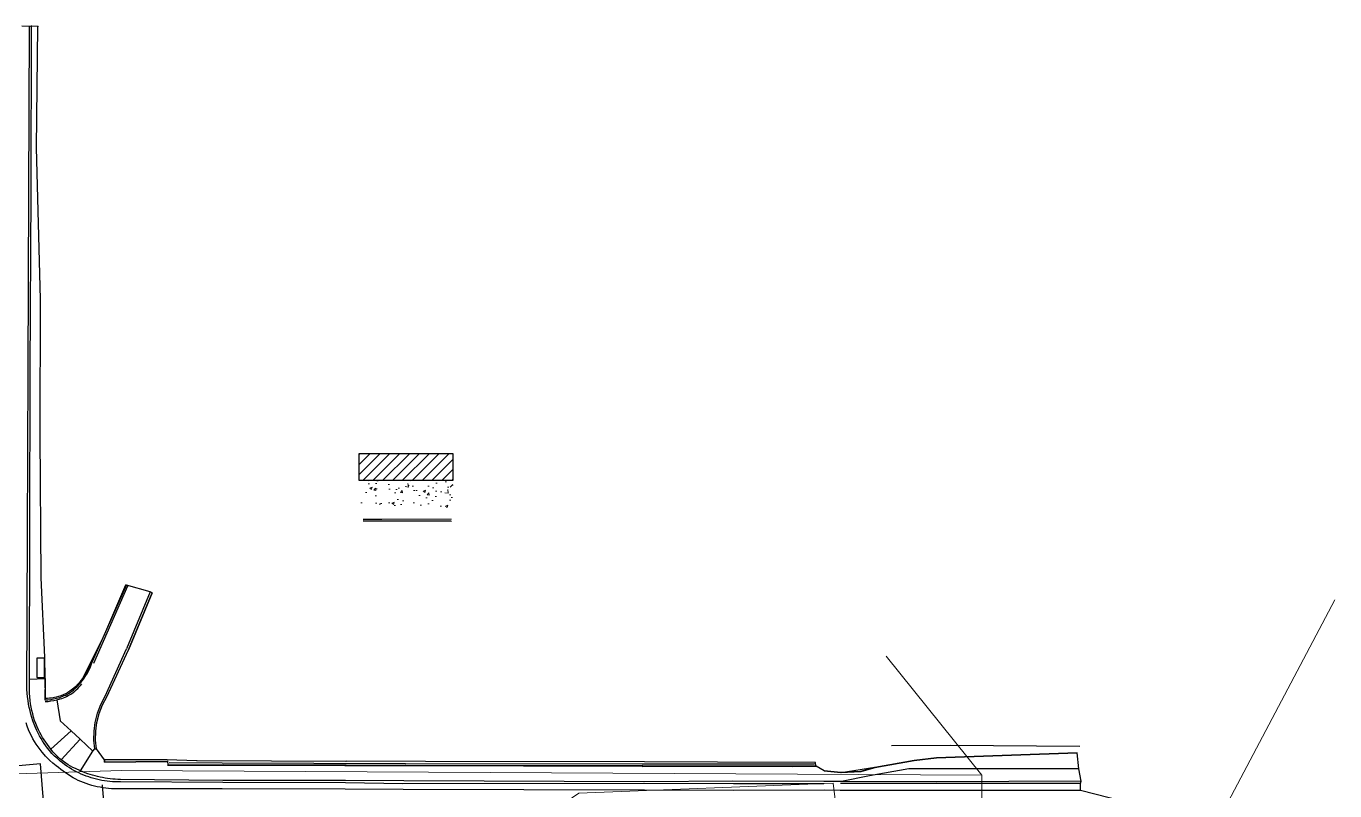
# Model space of a CAD drawing. Header units: feet. Extents: x 6436041 to 6436882, y 1883629 to 1884290.
# Drawn here: x 6436530.2 to 6436881.8, y 1884041 to 1884246.6 of the extents above; entities that cross this region are included whole.
import ezdxf
from ezdxf.lldxf.tags import DXFTag

# ---------------------------------------------------------------- set-up
doc = ezdxf.new("R2010")
doc.units = ezdxf.units.FT
doc.header["$MEASUREMENT"] = 0
doc.linetypes.add('DASHED2', pattern=[0.375, 0.25, -0.125])
for name, color, linetype, lineweight in [('V-DETL-PATT-BLDG-', 253, 'Continuous', 13), ('VF-BLDG-LINE-', 253, 'Continuous', 25), ('VF-ELEC-OVHD-LINE-', 253, 'OVERHEADELECTRIC', 15), ('VF-FENC-LINE-', 253, 'FENCE', 25), ('VF-ROAD-STRP-WHIT-LINE-', 253, 'Continuous', 25), ('VF-SSWR-GEOP-LINE-QLB-', 253, 'SEWER', 15), ('VF-STRM-GEOP-LINE-QLB-', 253, 'STORMDRAIN', 15), ('VF-TOPO-CONC-EDGE-LINE-', 253, 'Continuous', 25), ('VF-TOPO-CONC-GTFL-LINE-', 253, 'Continuous', 25), ('VF-TOPO-CONC-LIPG-LINE-', 253, 'Continuous', 25), ('VF-TOPO-CONC-SWLK-LINE-', 253, 'Continuous', 25), ('VF-TOPO-CONC-TBCB-LINE-', 253, 'Continuous', 25), ('VF-TOPO-CONC-TBWK-LINE-', 253, 'Continuous', 35), ('VF-TOPO-CONC-TFCB-LINE-', 253, 'Continuous', 25), ('VF-TOPO-CONC-WALL-LINE-', 253, 'Continuous', 9), ('VF-TOPO-SLPE-LINE-', 253, 'Continuous', 25)]:
    doc.layers.add(name, color=color, linetype=linetype, lineweight=lineweight)
doc.layers.add('VF-TINN-DSRF-BNDY-', color=253, linetype='Continuous', lineweight=25, plot=False)
doc.styles.get("Standard").update_dxf_attribs({"font": 'arial.ttf'})
tags = doc.linetypes.add('FENCE', pattern='A,0.5,-0.03,["X",Standard,S=0.08,R=0,X=0,Y=-0.04],-0.08,0.5', length=1.11).pattern_tags.tags
tags[6] = DXFTag(74, 10)
tags = doc.linetypes.add('OVERHEADELECTRIC', pattern='A,1,-0.03,["OE",Standard,S=0.08,R=0,X=0,Y=-0.04],-0.16,1', length=2.19).pattern_tags.tags
tags[6] = DXFTag(74, 10)
tags = doc.linetypes.add('SEWER', pattern='A,1,-0.03,["SS",Standard,S=0.08,R=0,X=0,Y=-0.04],-0.16,1', length=2.19).pattern_tags.tags
tags[6] = DXFTag(74, 10)
tags = doc.linetypes.add('STORMDRAIN', pattern='A,1,-0.03,["SD",Standard,S=0.08,R=0,X=0,Y=-0.04],-0.16,1', length=2.19).pattern_tags.tags
tags[6] = DXFTag(74, 10)

msp = doc.modelspace()

# ---------------------------------------------------------------- hatches: boundary and pattern name
at = {"layer": 'V-DETL-PATT-BLDG-'}
h = msp.add_hatch(dxfattribs=at)
h.set_pattern_fill('ANSI31', color=256, scale=15)
h.set_pattern_definition([(45, (43.2685, 22.4658), (-1.3258252147, 1.3258252147), [])])
h.paths.add_polyline_path([(6436619.67, 1884131.63), (6436644.87, 1884131.63), (6436644.87, 1884124.43), (6436619.67, 1884124.43)])
h = msp.add_hatch(dxfattribs=at)
h.set_pattern_fill('AR-CONC', color=256)
h.set_pattern_definition([(50, (635.6045, 49.89), (7.172601826, -0.62752135), [0.75, -8.25]), (355, (635.6045, 49.89), (-1.387513336, 7.521921337), [0.6, -6.6]), (100.45144446, (636.202, 49.838), (5.785088467, 6.89439991), [0.63740192, -7.01142112]), (46.1842, (635.6045, 51.89), (10.672413307, -1.655192808), [1.125, -12.375]), (96.63563549, (636.494, 51.752), (9.346619457, 9.741186008), [0.95610342, -10.5171376]), (351.18416399, (635.604, 51.89), (9.34661945, 9.741186003), [0.9, -9.90000001]), (21, (636.6045, 51.39), (5.969070521, -4.0261889067), [0.75, -8.25]), (326, (636.6045, 51.39), (2.433153319, 7.2515004505), [0.6, -6.6]), (71.45144474, (637.102, 51.055), (8.402223767, 3.225311528), [0.6374019, -7.01142112]), (37.5, (635.6045, 49.8902), (0.1215985532, 3.3289385383), [0, -6.52, 0, -6.7, 0, -6.625]), (7.5, (635.6045, 49.8902), (2.6306953744, 3.9441171188), [0, -3.82, 0, -6.37, 0, -2.525]), (327.5, (633.3745, 49.8902), (5.3382243617, -0.2255487173), [0, -2.5, 0, -7.8, 0, -10.35]), (317.5, (632.3745, 49.89), (5.8318616934, 1.0010498233), [0, -3.25, 0, -5.18, 0, -7.35])])
h.paths.add_polyline_path([(6436644.87, 1884124.43), (6436619.67, 1884124.43), (6436619.67, 1884117.23), (6436644.87, 1884117.23)])

# ---------------------------------------------------------------- linework, layer by layer
at = {"layer": 'VF-BLDG-LINE-', "ltscale": 0.6, "flags": 128}
msp.add_lwpolyline([(6436619.67, 1884131.68), (6436644.87, 1884131.68), (6436644.87, 1884124.48), (6436619.67, 1884124.48)], close=True, dxfattribs=at)
at = {"layer": 'VF-BLDG-LINE-'}
msp.add_lwpolyline([(6436813.3, 1884052.99), (6436778.45, 1884053.19), (6436762.71, 1884053.18)], dxfattribs=at)
at = {"layer": 'VF-ELEC-OVHD-LINE-', "ltscale": 0.6}
msp.add_lwpolyline([(6436070.4, 1884045.94), (6436148.76, 1884046.12), (6436283.87, 1884043.6), (6436423.24, 1884042.33), (6436555.68, 1884046.5), (6436787.01, 1884045.29), (6436761.28, 1884077.2)], dxfattribs=at)
at = {"layer": 'VF-ELEC-OVHD-LINE-', "ltscale": 0.6, "elevation": 705.9}
msp.add_lwpolyline([(6436146.56, 1883913.86), (6436157.19, 1883868.15), (6436278.4, 1883867.48), (6436396.92, 1883866.88), (6436558.12, 1883866.06), (6436786.81, 1883865.28), (6436787.01, 1884045.29)], dxfattribs=at)
at = {"layer": 'VF-FENC-LINE-'}
for points in [[(6436695.68, 1884048.2), (6436632.15, 1884048.31), (6436582.89, 1884048.45), (6436568.65, 1884048.53)], [(6436742.06, 1884048.17), (6436716.04, 1884048.25), (6436695.68, 1884048.2)]]:
    msp.add_lwpolyline(points, dxfattribs=at)
at = {"layer": 'VF-ROAD-STRP-WHIT-LINE-'}
for points in [[(6436542.4, 1883945.25), (6436534, 1884048.27), (6436466.05, 1884042.11), (6436449.92, 1883981.4)], [(6436558.35, 1883945.48), (6436555.7, 1883978.51), (6436552.19, 1884023.28), (6436550.7, 1884042.63)]]:
    msp.add_lwpolyline(points, dxfattribs=at)
at = {"layer": 'VF-SSWR-GEOP-LINE-QLB-', "ltscale": 0.6}
msp.add_lwpolyline([(6436881.84, 1884092.4), (6436778.13, 1883895.87), (6436747.55, 1883837.36)], dxfattribs=at)
at = {"layer": 'VF-STRM-GEOP-LINE-QLB-', "ltscale": 0.6, "flags": 128}
msp.add_lwpolyline([(6436880.47, 1884002.99), (6436770.2, 1884004.02), (6436751.23, 1884009), (6436747.03, 1884043.08), (6436678.68, 1884040.41), (6436654.83, 1884024.13), (6436466.69, 1884024.13), (6436466.69, 1884081.12)], dxfattribs=at)
at = {"layer": 'VF-TINN-DSRF-BNDY-'}
msp.add_lwpolyline([(6436833.13, 1884036.14), (6436813.54, 1884041.12), (6436813.49, 1884042.99), (6436813.68, 1884043.63), (6436813.04, 1884046.94), (6436812.63, 1884051.23), (6436774.81, 1884049.91), (6436768.85, 1884049.2), (6436758.25, 1884047.28), (6436749.19, 1884045.92), (6436744.66, 1884046.38), (6436742.5, 1884047.64), (6436742.34, 1884047.74), (6436742.29, 1884048.67), (6436715.96, 1884048.77), (6436696.37, 1884048.82), (6436637.5, 1884048.96), (6436616.21, 1884049.05), (6436616.07, 1884048.97), (6436576.1, 1884049.09), (6436575.93, 1884049.09), (6436568.12, 1884049.33), (6436551.22, 1884049.37), (6436549.12, 1884052.36), (6436548.86, 1884054.7), (6436548.88, 1884057.05), (6436549.17, 1884059.39), (6436549.77, 1884061.81), (6436550.67, 1884064.14), (6436551.84, 1884066.34), (6436557.65, 1884078.95), (6436564.03, 1884094.26), (6436563.53, 1884094.5), (6436557.14, 1884096.36), (6436556.89, 1884096.34), (6436550.97, 1884082.5), (6436546, 1884072.49), (6436545.66, 1884071.88), (6436545.32, 1884071.27), (6436544.91, 1884070.7), (6436544.49, 1884070.14), (6436544.02, 1884069.62), (6436543.54, 1884069.1), (6436543.01, 1884068.65), (6436541.92, 1884067.83), (6436541.35, 1884067.46), (6436540.75, 1884067.15), (6436540.14, 1884066.84), (6436539.51, 1884066.61), (6436538.87, 1884066.37), (6436538.22, 1884066.2), (6436537.01, 1884065.98), (6436536.46, 1884065.93), (6436535.91, 1884065.87), (6436535.37, 1884065.83), (6436535.19, 1884076.98), (6436534.22, 1884098.29), (6436533.97, 1884136.64), (6436534, 1884173.16), (6436532.93, 1884213.82), (6436533.37, 1884246.49), (6436531.67, 1884246.51), (6436531.07, 1884246.45), (6436529.07, 1884246.55)], dxfattribs=at)
at = {"layer": 'VF-TOPO-CONC-EDGE-LINE-'}
for p, q in [((6436548.36, 1884075.36), (6436557.5, 1884096.12)), ((6436563.53, 1884094.5), (6436557.13, 1884079.19)), ((6436538.41, 1884065.51), (6436539.33, 1884059.89)), ((6436542.3, 1884057.19), (6436536.85, 1884052.24)), ((6436544.67, 1884054.93), (6436548.08, 1884051.69)), ((6436548.65, 1884052.32), (6436549.12, 1884052.36))]:
    msp.add_line(p, q, dxfattribs=at)
for points in [[(6436544.81, 1884046.39), (6436548.08, 1884051.69), (6436548.65, 1884052.32), (6436548.41, 1884054.69), (6436548.44, 1884057.07), (6436548.74, 1884059.43), (6436549.35, 1884061.89), (6436550.25, 1884064.26), (6436551.43, 1884066.51), (6436557.13, 1884079.19)], [(6436568.12, 1884049.33), (6436551.24, 1884049.24), (6436551.22, 1884049.37), (6436549.12, 1884052.36), (6436548.86, 1884054.7), (6436548.88, 1884057.05), (6436549.17, 1884059.39), (6436549.77, 1884061.81), (6436550.67, 1884064.14), (6436551.84, 1884066.34), (6436557.65, 1884078.95)], [(6436531.05, 1884071.07), (6436535.27, 1884071.25), (6436535.19, 1884065.46)], [(6436535.28, 1884065.03), (6436536.07, 1884065.09), (6436536.86, 1884065.19), (6436537.64, 1884065.33), (6436538.41, 1884065.51), (6436539.31, 1884065.76), (6436539.76, 1884065.9), (6436540.2, 1884066.06), (6436540.63, 1884066.23), (6436541.06, 1884066.41), (6436541.47, 1884066.62), (6436541.88, 1884066.85), (6436542.34, 1884067.14), (6436542.79, 1884067.46), (6436543.23, 1884067.81), (6436543.64, 1884068.17), (6436544.04, 1884068.56), (6436544.42, 1884068.96), (6436544.78, 1884069.38), (6436545.11, 1884069.82)], [(6436539.61, 1884049.35), (6436544.67, 1884054.93), (6436542.3, 1884057.19), (6436539.33, 1884059.89)], [(6436695.73, 1884047.58), (6436631.93, 1884047.73), (6436615.84, 1884047.75), (6436582.93, 1884047.85), (6436568.15, 1884047.82)]]:
    msp.add_lwpolyline(points, dxfattribs=at)
msp.add_lwpolyline([(6436535.11, 1884073.94), (6436535.12, 1884076.66), (6436533.07, 1884076.7), (6436533.1, 1884071.47), (6436535.11, 1884071.46)], close=True, dxfattribs=at)
at = {"layer": 'VF-TOPO-CONC-GTFL-LINE-'}
for points in [[(6436696.19, 1884042.97), (6436631.4, 1884042.95), (6436616.04, 1884043.16), (6436583, 1884043.26), (6436555.57, 1884043.44), (6436554.85, 1884043.43), (6436554.13, 1884043.45), (6436553.41, 1884043.49), (6436552.69, 1884043.55), (6436551.97, 1884043.63), (6436551.25, 1884043.73), (6436550.53, 1884043.85), (6436549.82, 1884043.99), (6436549.11, 1884044.16), (6436548.4, 1884044.34), (6436547.7, 1884044.54), (6436547.01, 1884044.77), (6436546.33, 1884045.01), (6436545.66, 1884045.27), (6436544.99, 1884045.55), (6436544.34, 1884045.85), (6436543.68, 1884046.18), (6436543.02, 1884046.53), (6436542.38, 1884046.89), (6436541.74, 1884047.28), (6436541.12, 1884047.69), (6436540.51, 1884048.11), (6436539.92, 1884048.56), (6436539.34, 1884049.02), (6436538.57, 1884049.69), (6436537.84, 1884050.39), (6436537.13, 1884051.12), (6436536.46, 1884051.88), (6436535.96, 1884052.49), (6436535.48, 1884053.13), (6436535.03, 1884053.78), (6436534.59, 1884054.44), (6436534.18, 1884055.12), (6436533.79, 1884055.81), (6436533.42, 1884056.51), (6436533.07, 1884057.22), (6436532.69, 1884058.07), (6436532.33, 1884058.94), (6436532.01, 1884059.82), (6436531.73, 1884060.71), (6436531.47, 1884061.61), (6436531.23, 1884062.52), (6436531.03, 1884063.43), (6436530.85, 1884064.35), (6436530.69, 1884065.33), (6436530.56, 1884066.31), (6436530.46, 1884067.29), (6436530.39, 1884068.28), (6436530.56, 1884110.12), (6436530.76, 1884154.2), (6436530.91, 1884201.74), (6436531.07, 1884246.45)], [(6436744.52, 1884042.94), (6436744.47, 1884042.94), (6436720.23, 1884042.93), (6436696.19, 1884042.97)], [(6436813.49, 1884042.99), (6436774.74, 1884043.01), (6436748.99, 1884042.99)]]:
    msp.add_lwpolyline(points, dxfattribs=at)
msp.add_point((6436531.07, 1884246.45), dxfattribs=at)
at = {"layer": 'VF-TOPO-CONC-LIPG-LINE-'}
for points in [[(6436696.35, 1884041.18), (6436631.5, 1884041.43), (6436615.92, 1884041.53), (6436582.88, 1884041.56), (6436555.39, 1884041.58), (6436554.63, 1884041.57), (6436553.87, 1884041.58), (6436553.1, 1884041.61), (6436552.34, 1884041.67), (6436551.58, 1884041.75), (6436550.81, 1884041.86), (6436550.05, 1884041.99), (6436549.3, 1884042.14), (6436548.55, 1884042.32), (6436547.8, 1884042.52), (6436547.07, 1884042.74), (6436546.34, 1884042.99), (6436545.62, 1884043.25), (6436544.91, 1884043.54), (6436544.21, 1884043.85), (6436543.53, 1884044.18), (6436542.82, 1884044.56), (6436542.13, 1884044.96), (6436541.44, 1884045.39), (6436540.78, 1884045.84), (6436540.12, 1884046.31), (6436539.48, 1884046.79), (6436538.84, 1884047.29), (6436538.22, 1884047.8), (6436537.39, 1884048.5), (6436536.57, 1884049.23), (6436535.79, 1884049.99), (6436535.41, 1884050.38), (6436535.04, 1884050.78), (6436534.47, 1884051.44), (6436533.93, 1884052.13), (6436533.41, 1884052.83), (6436532.92, 1884053.55), (6436532.45, 1884054.29), (6436532.01, 1884055.05), (6436531.59, 1884055.82), (6436531.21, 1884056.6), (6436530.82, 1884057.48), (6436530.47, 1884058.38), (6436530.15, 1884059.29)], [(6436813.54, 1884041.12), (6436774.14, 1884041.11), (6436748.96, 1884041.16), (6436744.59, 1884041.18), (6436720.2, 1884041.15), (6436696.35, 1884041.18)]]:
    msp.add_lwpolyline(points, dxfattribs=at)
at = {"layer": 'VF-TOPO-CONC-SWLK-LINE-'}
msp.add_lwpolyline([(6436813.04, 1884046.94), (6436774.75, 1884046.91), (6436767.41, 1884046.95), (6436756.81, 1884045.1), (6436749.3, 1884043.58)], dxfattribs=at)
at = {"layer": 'VF-TOPO-CONC-TBCB-LINE-'}
for p, q in [((6436564.03, 1884094.26), (6436557.65, 1884078.95)), ((6436544.79, 1884070.07), (6436547.97, 1884075.62))]:
    msp.add_line(p, q, dxfattribs=at)
for points in [[(6436696.33, 1884043.5), (6436631.65, 1884043.76), (6436616.02, 1884043.85), (6436583.04, 1884043.85), (6436555.51, 1884044.11), (6436554.83, 1884044.13), (6436554.14, 1884044.16), (6436553.46, 1884044.21), (6436552.77, 1884044.28), (6436552.09, 1884044.36), (6436551.4, 1884044.47), (6436550.72, 1884044.59), (6436550.05, 1884044.72), (6436549.37, 1884044.87), (6436548.7, 1884045.04), (6436548.04, 1884045.23), (6436547.38, 1884045.43), (6436546.73, 1884045.64), (6436546.08, 1884045.88), (6436545.44, 1884046.13), (6436544.81, 1884046.39), (6436543.44, 1884047.01), (6436542.77, 1884047.34), (6436542.1, 1884047.69), (6436541.45, 1884048.06), (6436540.81, 1884048.46), (6436540.2, 1884048.89), (6436539.61, 1884049.35), (6436539.23, 1884049.68), (6436538.87, 1884050.02), (6436538.51, 1884050.37), (6436538.16, 1884050.73), (6436537.49, 1884051.47), (6436536.85, 1884052.24), (6436536.37, 1884052.84), (6436535.9, 1884053.46), (6436535.45, 1884054.09), (6436535.02, 1884054.74), (6436534.6, 1884055.4), (6436534.21, 1884056.07), (6436533.84, 1884056.75), (6436533.5, 1884057.44), (6436533.13, 1884058.27), (6436532.78, 1884059.11), (6436532.47, 1884059.97), (6436532.2, 1884060.83), (6436531.95, 1884061.71), (6436531.73, 1884062.59), (6436531.55, 1884063.49), (6436531.39, 1884064.38), (6436531.26, 1884065.35), (6436531.16, 1884066.32), (6436531.1, 1884067.3), (6436531.07, 1884068.28), (6436531.05, 1884071.07), (6436531.19, 1884110.19), (6436531.3, 1884154.08), (6436531.56, 1884201.75), (6436531.67, 1884246.51)], [(6436535.19, 1884065.46), (6436535.99, 1884065.51), (6436536.79, 1884065.61), (6436537.58, 1884065.75), (6436538.36, 1884065.93), (6436539.2, 1884066.17), (6436539.62, 1884066.31), (6436540.03, 1884066.45), (6436540.43, 1884066.62), (6436540.83, 1884066.79), (6436541.22, 1884066.99), (6436541.6, 1884067.2), (6436542.05, 1884067.49), (6436542.49, 1884067.8), (6436542.9, 1884068.14), (6436543.31, 1884068.5), (6436543.7, 1884068.88), (6436544.07, 1884069.27), (6436544.79, 1884070.07), (6436545.3, 1884070.69), (6436545.78, 1884071.34), (6436546.23, 1884072), (6436546.64, 1884072.69), (6436547.03, 1884073.4), (6436547.38, 1884074.13), (6436547.69, 1884074.87), (6436547.97, 1884075.62), (6436557.14, 1884096.36)], [(6436813.68, 1884043.63), (6436774.79, 1884043.45), (6436749.3, 1884043.58), (6436744.5, 1884043.58), (6436720.11, 1884043.64), (6436696.33, 1884043.5)]]:
    msp.add_lwpolyline(points, dxfattribs=at)
msp.add_point((6436531.67, 1884246.51), dxfattribs=at)
at = {"layer": 'VF-TOPO-CONC-TBWK-LINE-'}
msp.add_line((6436812.63, 1884051.23), (6436774.81, 1884049.91), dxfattribs=at)
for points in [[(6436568.06, 1884048.9), (6436551.25, 1884048.79), (6436551.24, 1884049.24)], [(6436742.5, 1884047.64), (6436736.16, 1884047.62), (6436716.06, 1884047.67), (6436695.73, 1884047.58)], [(6436774.81, 1884049.91), (6436768.85, 1884049.2), (6436758.25, 1884047.28), (6436754.45, 1884046.25), (6436749.14, 1884045.95), (6436744.62, 1884046.39)]]:
    msp.add_lwpolyline(points, dxfattribs=at)
at = {"layer": 'VF-TOPO-CONC-TFCB-LINE-'}
for points in [[(6436695.91, 1884047.72), (6436632.24, 1884047.86), (6436616.19, 1884047.96), (6436616.11, 1884047.91), (6436583.19, 1884048), (6436568.31, 1884047.94), (6436568.22, 1884049.08)], [(6436696.37, 1884048.82), (6436637.5, 1884048.96), (6436616.21, 1884049.05), (6436616.07, 1884048.97), (6436576.1, 1884049.09), (6436575.93, 1884049.09)], [(6436742.34, 1884047.74), (6436715.98, 1884047.7), (6436695.91, 1884047.72)], [(6436742.29, 1884048.67), (6436715.96, 1884048.77), (6436696.37, 1884048.82)]]:
    msp.add_lwpolyline(points, dxfattribs=at)
at = {"layer": 'VF-TOPO-CONC-WALL-LINE-', "linetype": 'DASHED2', "const_width": 0.2, "flags": 128}
msp.add_lwpolyline([(6436644.48, 1884113.72), (6436620.73, 1884113.79)], dxfattribs=at)
at = {"layer": 'VF-TOPO-CONC-WALL-LINE-', "flags": 128}
for points in [[(6436644.49, 1884114.02), (6436620.73, 1884114.09)], [(6436644.48, 1884113.42), (6436620.73, 1884113.49)]]:
    msp.add_lwpolyline(points, dxfattribs=at)
at = {"layer": 'VF-TOPO-SLPE-LINE-'}
msp.add_lwpolyline([(6436535.19, 1884076.98), (6436534.22, 1884098.29), (6436533.97, 1884136.64), (6436534, 1884173.16), (6436532.93, 1884213.82), (6436533.37, 1884246.49)], dxfattribs=at)
msp.add_point((6436533.37, 1884246.49), dxfattribs=at)

doc.saveas('drawing.dxf')
